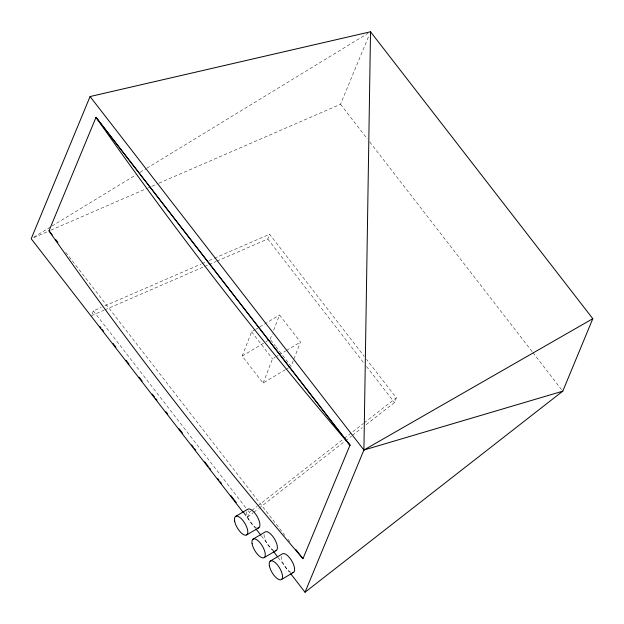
<?xml version="1.0" encoding="UTF-8"?>
<svg xmlns="http://www.w3.org/2000/svg" width="624" height="624" viewBox="0 0 624 624"><rect width="100%" height="100%" fill="white"/><g stroke="black" fill="none" stroke-linecap="round" stroke-linejoin="round"><path stroke-width="0.47" stroke-dasharray="3.12 2.34" d="M92.102 314.075L93.335 310.9L101.353 307.414M217.035 261.074L267.79 239.008L269.638 234.242L364.213 356.32M285.316 369.728L263.11 383.074L242.182 356.062L251.597 331.835L254.881 329.854M270.153 339.261L272.243 333.879M273.64 330.291L279.56 315.034L300.487 342.046L293.514 359.993M263.11 383.074L272.516 358.847L274.989 357.365M293.171 360.89L291.08 366.272L275.964 346.765M244 512.538L247.572 517.148L249.421 512.382L250.949 511.189M366.171 424.632L394.485 402.55L396.334 397.784L366.592 359.393M159.034 183.16L340.509 104.255L369.049 35.35M251.714 510.596L257.072 506.415M257.837 505.822L343.535 438.968M344.3 438.376L363.433 423.454M364.198 422.854L396.334 397.784M247.572 517.148L252.931 512.975M253.695 512.374L258.281 508.794M259.046 508.201L344.744 441.347M345.517 440.755L351.632 435.973M352.396 435.38L362.349 427.619M33.696 237.229L51.16 226.574M51.995 226.067L135.993 174.829M140.15 172.294L145.977 168.737M146.804 168.23L368.035 33.29M255.707 329.363L258.999 327.389M259.818 326.89L279.56 315.034M242.182 356.062L265.216 342.225M266.042 341.734L269.334 339.752M275.808 356.866L278.273 355.384M279.1 354.892L285.683 350.938M286.502 350.446L300.487 342.046M286.143 369.236L288.608 367.754M33.883 237.58L47.291 231.754M50.864 230.194L147.412 188.214M148.309 187.824L150.992 186.662M151.882 186.272L158.137 183.55M104.91 305.869L201.076 264.053M201.965 263.663L205.53 262.119M209.095 260.567L213.548 258.632M214.438 258.242L269.638 234.242M91.486 315.666L103.951 310.245M104.84 309.863L203.681 266.885M204.571 266.495L208.135 264.95M209.024 264.56L216.146 261.464M340.509 104.255L367.318 138.871M369.704 141.944L532.389 351.944M532.982 352.716L561.584 389.641M267.79 239.008L364.151 363.394M366.53 366.467L394.485 402.55M270.738 340.01L275.387 346.016M251.597 331.835L272.516 358.847M65.715 252.322L285.059 535.634M288.085 539.37L290.472 542.443M93.335 310.9L247.634 510.081M248.227 510.845L249.421 512.382M244.179 513.677L255.512 528.31M261.479 536.008L272.813 550.641M278.187 557.575L289.52 572.208M291.049 572.38A10.787 4.407 59.4 0 1 281.299 556.444M273.803 550.446A10.787 4.407 59.4 0 1 264.053 534.511M256.331 527.756A10.787 4.407 59.4 0 1 248.96 519.854A10.787 4.407 59.4 0 1 246.886 510.284"/><path stroke-width="0.94" d="M290.714 573.745L305.035 592.231L363.909 450.021L370.531 31.769L90.074 96.541L31.2 238.75L243.586 512.905M96.026 117.296L48.976 230.88C128.146 344.269 213.002 453.671 302.944 558.714L349.994 445.13L96.026 117.296C175.196 230.685 260.052 340.088 349.994 445.13M305.035 592.231L562.778 391.178L592.8 318.692L370.531 31.769M235.521 516.477L247.627 509.309A10.787 4.407 59.4 0 1 257.556 517.163A10.787 4.407 59.4 0 1 257.759 528.06M246.776 534.877L258.882 527.709M252.993 539.167L265.099 531.999A10.787 4.407 59.4 0 1 275.028 539.846A10.787 4.407 59.4 0 1 275.239 550.742M264.248 557.567L276.362 550.391M270.231 561.101L282.337 553.925A10.787 4.407 59.4 0 1 292.266 561.779A10.787 4.407 59.4 0 1 292.477 572.676M281.494 579.501L293.6 572.325M90.074 96.541L363.909 450.021L592.8 318.692M363.909 450.021L562.778 391.178M95.979 117.406L349.947 445.24M49.023 230.771L52.556 235.498M55.536 239.351L57.923 242.424M295.792 549.479L302.944 558.714M99.824 326.43L101.018 327.974M102.211 329.511L103.405 331.048M112.936 343.348L115.908 347.194M126.04 360.274L129.02 364.12M139.144 377.192L142.124 381.038M152.248 394.111L154.635 397.184M155.828 398.72L157.022 400.257M165.953 411.793L167.739 414.102M179.057 428.711L182.637 433.329M191.568 444.865L193.362 447.174M194.548 448.711L195.741 450.247M204.68 461.783L208.252 466.393M209.446 467.938L210.631 469.474M217.784 478.702L218.977 480.238M220.163 481.775L221.356 483.311M230.888 495.62L236.254 502.538M256.113 529.082L260.887 535.244M273.413 551.413L277.586 556.803M269.342 565.609A10.787 4.407 59.4 0 0 280.371 579.852A10.787 4.407 59.4 0 0 277.875 565.438A10.787 4.407 59.4 0 0 269.342 565.609M252.096 543.683A10.787 4.407 59.4 0 0 263.125 557.918A10.787 4.407 59.4 0 0 260.637 543.504A10.787 4.407 59.4 0 0 252.096 543.683M234.624 520.993A10.787 4.407 59.4 0 0 245.653 535.228A10.787 4.407 59.4 0 0 243.165 520.814A10.787 4.407 59.4 0 0 234.624 520.993"/></g></svg>
